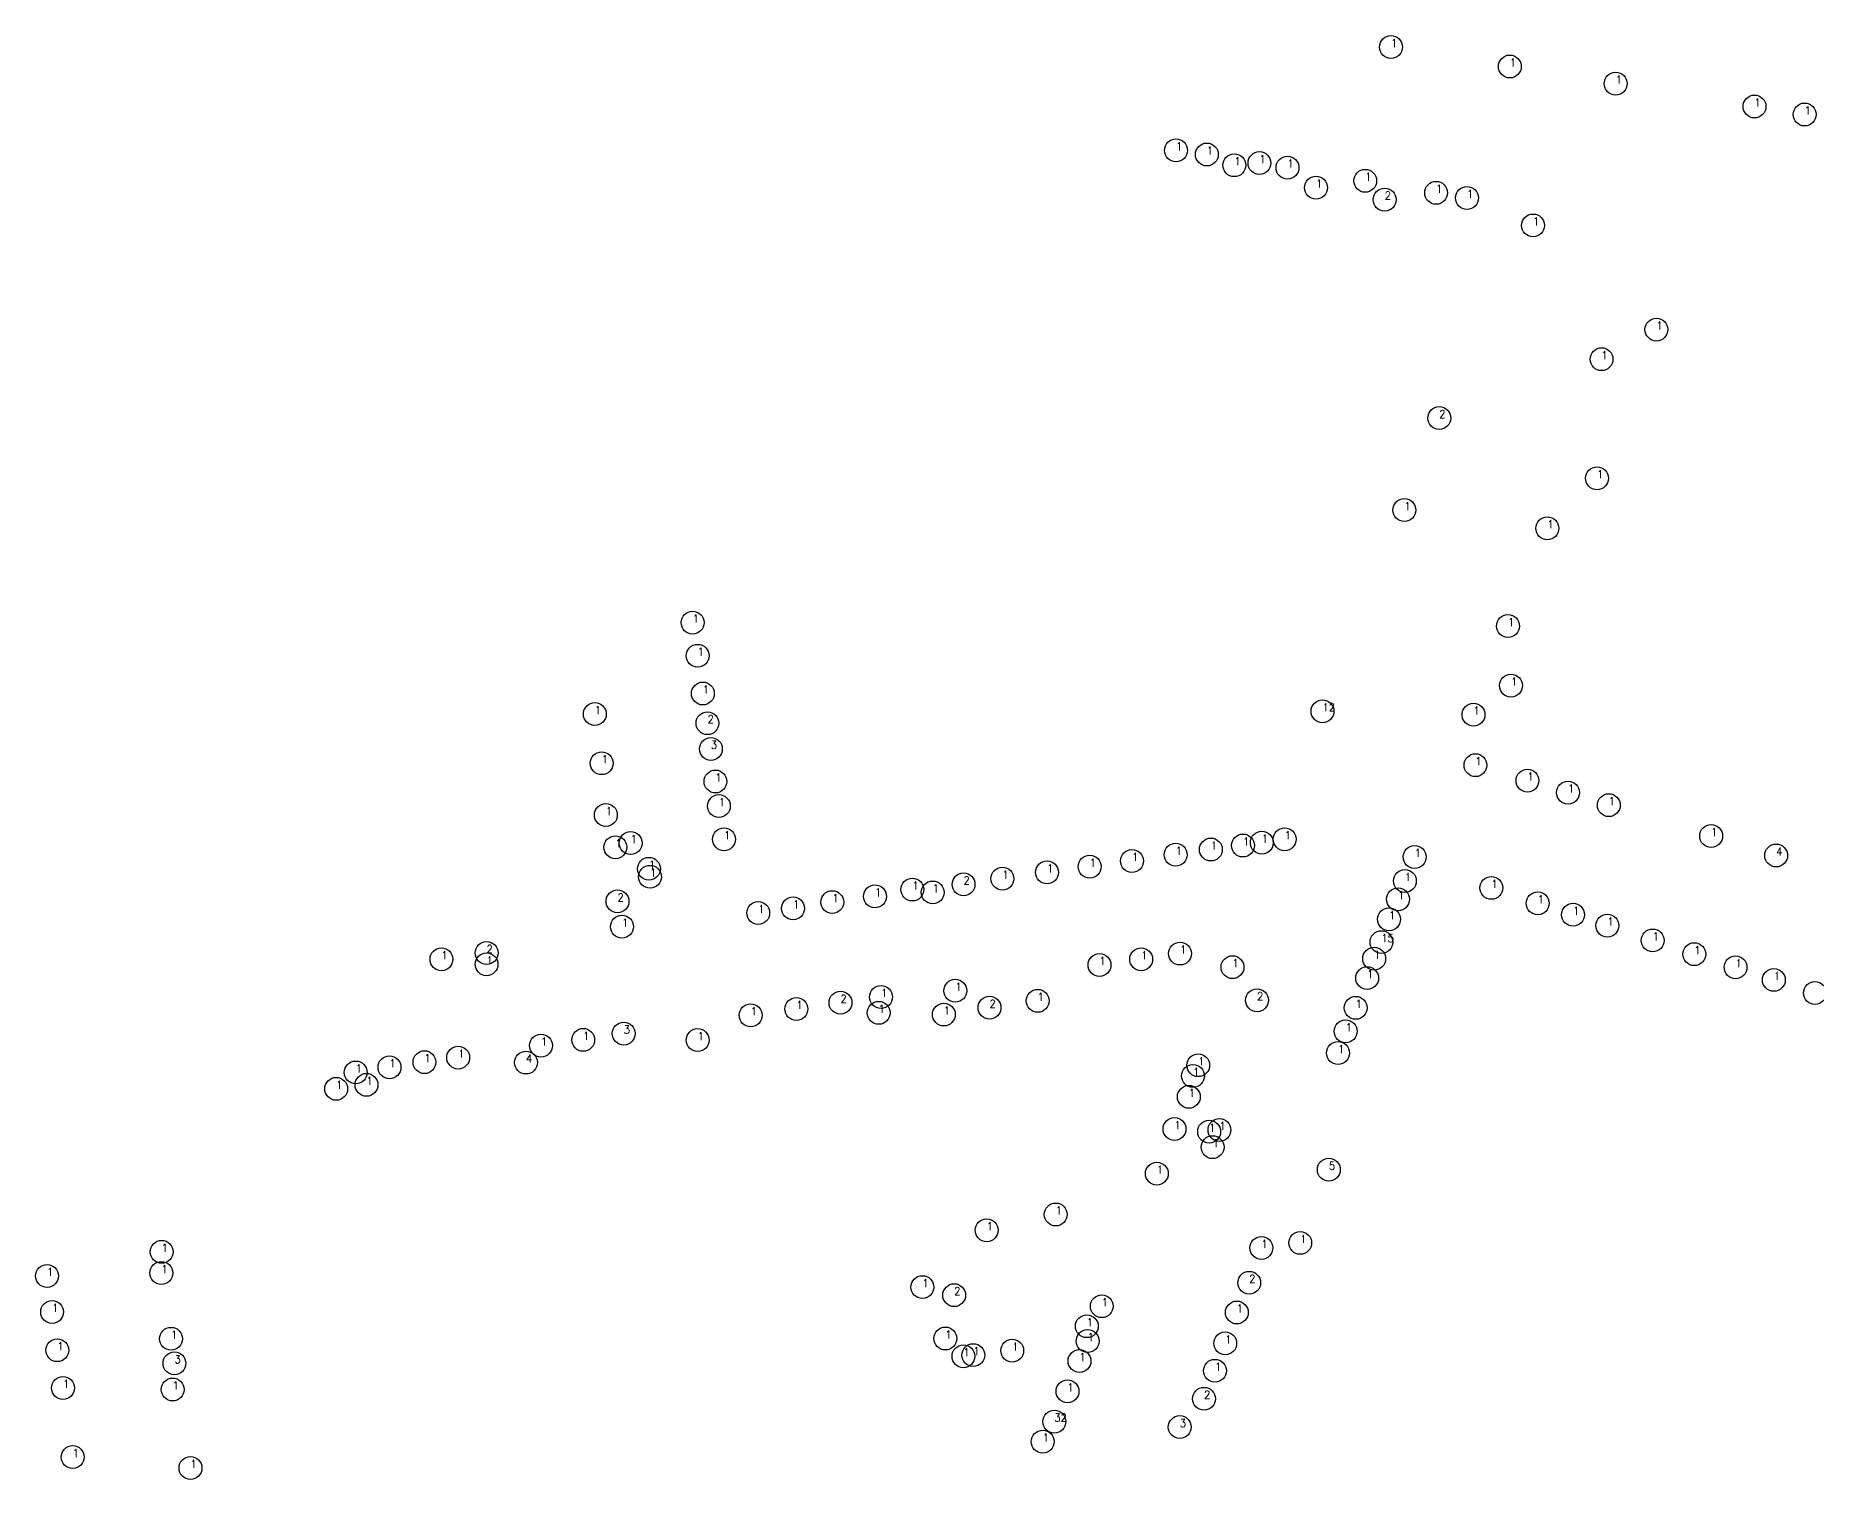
# Model space of a CAD drawing. Header units: millimetres. Extents: x -46.52909 to -46.51937, y -23.53138 to -23.5223.
# Drawn here: x -46.527594 to -46.524479, y -23.524825 to -23.522299 of the extents above; entities that cross this region are included whole.
import ezdxf

# ---------------------------------------------------------------- set-up
doc = ezdxf.new("R2010")
doc.units = ezdxf.units.MM
doc.layers.add('TESTE 2', color=5, linetype='CONTINUOUS')
doc.styles.get("Standard").update_dxf_attribs({"font": 'standard'})

msp = doc.modelspace()

# ---------------------------------------------------------------- linework, layer by layer
at = {"layer": 'TESTE 2'}
for centre in [(-46.525223, -23.5223193), (-46.525015, -23.5223533), (-46.52483, -23.5223833), (-46.524587, -23.5224233), (-46.5244994, -23.5224373), (-46.525599, -23.5225), (-46.525545, -23.5225073), (-46.525497, -23.522526), (-46.525453, -23.5225223), (-46.525404, -23.5225303), (-46.5253541, -23.5225653), (-46.525268, -23.5225533), (-46.5252339, -23.5225862), (-46.525144, -23.5225743), (-46.52509, -23.5225833), (-46.5249744, -23.5226314), (-46.5247586, -23.5228136), (-46.5248546, -23.5228654), (-46.5251385, -23.5229684), (-46.5248626, -23.5230737), (-46.5251995, -23.5231294), (-46.5249495, -23.5231613), (-46.5264446, -23.5233263), (-46.5250183, -23.5233323), (-46.5264356, -23.5233843), (-46.5250131, -23.5234365), (-46.5264266, -23.5234503), (-46.5266156, -23.5234863), (-46.5264186, -23.5235023), (-46.5253427, -23.5234814), (-46.5250786, -23.5234873), (-46.5264126, -23.5235473), (-46.5266036, -23.5235723), (-46.5250752, -23.5235757), (-46.5264046, -23.5236043), (-46.5249842, -23.5236027), (-46.5249132, -23.5236237), (-46.5265963, -23.5236629), (-46.5263986, -23.5236473), (-46.5248419, -23.5236457), (-46.5265796, -23.5237193), (-46.526553, -23.523712), (-46.5263896, -23.5237053), (-46.525538, -23.5237233), (-46.5254819, -23.5237163), (-46.5254489, -23.5237113), (-46.5254089, -23.5237053), (-46.5246629, -23.5236997), (-46.526521, -23.523757), (-46.5257499, -23.5237533), (-46.525676, -23.5237433), (-46.5255996, -23.5237323), (-46.5251816, -23.5237363), (-46.5245492, -23.5237337), (-46.526519, -23.523771), (-46.5259706, -23.5237843), (-46.5259026, -23.5237743), (-46.5258246, -23.5237633), (-46.5251986, -23.5237783), (-46.5265759, -23.523814), (-46.5262003, -23.5238153), (-46.5261256, -23.5238053), (-46.5260602, -23.5237933), (-46.5260245, -23.5237984), (-46.5252106, -23.5238103), (-46.5250474, -23.5237904), (-46.5249662, -23.5238174), (-46.5263298, -23.5238343), (-46.5262688, -23.5238263), (-46.5252263, -23.5238453), (-46.5249044, -23.5238374), (-46.5265682, -23.5238583), (-46.5248444, -23.5238564), (-46.5268049, -23.5239043), (-46.5255919, -23.5239053), (-46.5252396, -23.5238853), (-46.5247652, -23.5238824), (-46.5246924, -23.5239064), (-46.5268839, -23.5239153), (-46.526805, -23.523924), (-46.5257328, -23.5239253), (-46.5256599, -23.5239153), (-46.5255002, -23.5239291), (-46.5252523, -23.5239143), (-46.5246202, -23.5239294), (-46.5259851, -23.5239704), (-46.5252646, -23.5239483), (-46.5245532, -23.5239514), (-46.5244814, -23.5239744), (-46.526263, -23.5240023), (-46.5261859, -23.5239913), (-46.526115, -23.5239813), (-46.5259252, -23.524), (-46.5258409, -23.523988), (-46.5254572, -23.523987), (-46.5252846, -23.5240003), (-46.526343, -23.5240133), (-46.526119, -23.524009), (-46.5260051, -23.524012), (-46.5267098, -23.5240663), (-46.5266359, -23.5240563), (-46.526565, -23.5240453), (-46.5264358, -23.5240567), (-46.5253023, -23.5240413), (-46.5269136, -23.5240953), (-46.5268546, -23.5240873), (-46.526736, -23.524096), (-46.5253156, -23.5240793), (-46.5270338, -23.5241133), (-46.5269748, -23.5241043), (-46.5255693, -23.5241193), (-46.5255601, -23.5241007), (-46.527068, -23.524142), (-46.527015, -23.524135), (-46.5255765, -23.524156), (-46.5256016, -23.5242123), (-46.525541, -23.524217), (-46.525523, -23.524214), (-46.525535, -23.524244), (-46.5253317, -23.5242835), (-46.5256325, -23.5242903), (-46.5258093, -23.5243618), (-46.5259301, -23.5243894), (-46.5273733, -23.5244272), (-46.5254496, -23.5244203), (-46.5253817, -23.5244115), (-46.5275738, -23.5244693), (-46.5273739, -23.5244643), (-46.5260426, -23.5244889), (-46.525987, -23.524503), (-46.5254709, -23.5244813), (-46.5275649, -23.5245323), (-46.5257288, -23.5245223), (-46.5254926, -23.5245333), (-46.525755, -23.5245573), (-46.5273569, -23.5245793), (-46.5260025, -23.5245788), (-46.5257536, -23.5245833), (-46.5255129, -23.5245873), (-46.5275559, -23.5245993), (-46.5273509, -23.5246223), (-46.5259708, -23.5246099), (-46.5259536, -23.5246079), (-46.5258855, -23.5246), (-46.5257678, -23.5246183), (-46.5255309, -23.5246353), (-46.5275459, -23.5246653), (-46.527354, -23.524668), (-46.5257888, -23.5246713), (-46.5255499, -23.5246843), (-46.5258118, -23.5247243), (-46.5255924, -23.5247338), (-46.5258321, -23.5247593), (-46.5275289, -23.5247863), (-46.5273229, -23.5248053)]:
    msp.add_circle(centre, 0.00002, dxfattribs=at)

# ---------------------------------------------------------------- texts
for s, p in [('1', (-46.525223, -23.5223193)), ('1', (-46.525015, -23.5223533)), ('1', (-46.52483, -23.5223833)), ('1', (-46.524587, -23.5224233)), ('1', (-46.5244994, -23.5224373)), ('1', (-46.525599, -23.5225)), ('1', (-46.525545, -23.5225073)), ('1', (-46.525497, -23.522526)), ('1', (-46.525453, -23.5225223)), ('1', (-46.525404, -23.5225303)), ('1', (-46.5253541, -23.5225653)), ('1', (-46.525268, -23.5225533)), ('2', (-46.5252339, -23.5225862)), ('1', (-46.525144, -23.5225743)), ('1', (-46.52509, -23.5225833)), ('1', (-46.5249744, -23.5226314)), ('1', (-46.5247586, -23.5228136)), ('1', (-46.5248546, -23.5228654)), ('2', (-46.5251385, -23.5229684)), ('1', (-46.5248626, -23.5230737)), ('1', (-46.5251995, -23.5231294)), ('1', (-46.5249495, -23.5231613)), ('1', (-46.5264446, -23.5233263)), ('1', (-46.5250183, -23.5233323)), ('1', (-46.5264356, -23.5233843)), ('1', (-46.5250131, -23.5234365)), ('1', (-46.5264266, -23.5234503)), ('1', (-46.5266156, -23.5234863)), ('12', (-46.5253427, -23.5234814)), ('1', (-46.5250786, -23.5234873)), ('2', (-46.5264186, -23.5235023)), ('3', (-46.5264126, -23.5235473)), ('1', (-46.5266036, -23.5235723)), ('1', (-46.5250752, -23.5235757)), ('1', (-46.5264046, -23.5236043)), ('1', (-46.5249842, -23.5236027)), ('1', (-46.5249132, -23.5236237)), ('1', (-46.5263986, -23.5236473)), ('1', (-46.5248419, -23.5236457)), ('1', (-46.5265963, -23.5236629)), ('1', (-46.5265796, -23.5237193)), ('1', (-46.526553, -23.523712)), ('1', (-46.5263896, -23.5237053)), ('1', (-46.5254819, -23.5237163)), ('1', (-46.5254489, -23.5237113)), ('1', (-46.5254089, -23.5237053)), ('1', (-46.5246629, -23.5236997)), ('1', (-46.525676, -23.5237433)), ('1', (-46.5255996, -23.5237323)), ('1', (-46.525538, -23.5237233)), ('1', (-46.5251816, -23.5237363)), ('4', (-46.5245492, -23.5237337)), ('1', (-46.526521, -23.523757)), ('1', (-46.526519, -23.523771)), ('1', (-46.5259026, -23.5237743)), ('1', (-46.5258246, -23.5237633)), ('1', (-46.5257499, -23.5237533)), ('1', (-46.5251986, -23.5237783)), ('1', (-46.5261256, -23.5238053)), ('1', (-46.5260602, -23.5237933)), ('1', (-46.5260245, -23.5237984)), ('2', (-46.5259706, -23.5237843)), ('1', (-46.5252106, -23.5238103)), ('1', (-46.5250474, -23.5237904)), ('2', (-46.5265759, -23.523814)), ('1', (-46.5263298, -23.5238343)), ('1', (-46.5262688, -23.5238263)), ('1', (-46.5262003, -23.5238153)), ('1', (-46.5249662, -23.5238174)), ('1', (-46.5249044, -23.5238374)), ('1', (-46.5265682, -23.5238583)), ('1', (-46.5252263, -23.5238453)), ('1', (-46.5248444, -23.5238564)), ('2', (-46.5268049, -23.5239043)), ('1', (-46.5255919, -23.5239053)), ('15', (-46.5252396, -23.5238853)), ('1', (-46.5247652, -23.5238824)), ('1', (-46.5246924, -23.5239064)), ('1', (-46.5268839, -23.5239153)), ('1', (-46.526805, -23.523924)), ('1', (-46.5257328, -23.5239253)), ('1', (-46.5256599, -23.5239153)), ('1', (-46.5255002, -23.5239291)), ('1', (-46.5252523, -23.5239143)), ('1', (-46.5246202, -23.5239294)), ('1', (-46.5252646, -23.5239483)), ('1', (-46.5245532, -23.5239514)), ('2', (-46.5261859, -23.5239913)), ('1', (-46.526115, -23.5239813)), ('1', (-46.5259851, -23.5239704)), ('2', (-46.5259252, -23.524)), ('1', (-46.5258409, -23.523988)), ('2', (-46.5254572, -23.523987)), ('1', (-46.5252846, -23.5240003)), ('1', (-46.526343, -23.5240133)), ('1', (-46.526263, -23.5240023)), ('1', (-46.526119, -23.524009)), ('1', (-46.5260051, -23.524012)), ('1', (-46.5266359, -23.5240563)), ('3', (-46.526565, -23.5240453)), ('1', (-46.5264358, -23.5240567)), ('1', (-46.5253023, -23.5240413)), ('1', (-46.5268546, -23.5240873)), ('1', (-46.5267098, -23.5240663)), ('1', (-46.5253156, -23.5240793)), ('1', (-46.5270338, -23.5241133)), ('1', (-46.5269748, -23.5241043)), ('1', (-46.5269136, -23.5240953)), ('4', (-46.526736, -23.524096)), ('1', (-46.5255693, -23.5241193)), ('1', (-46.5255601, -23.5241007)), ('1', (-46.527068, -23.524142)), ('1', (-46.527015, -23.524135)), ('1', (-46.5255765, -23.524156)), ('1', (-46.5256016, -23.5242123)), ('1', (-46.525541, -23.524217)), ('1', (-46.525523, -23.524214)), ('1', (-46.525535, -23.524244)), ('1', (-46.5256325, -23.5242903)), ('5', (-46.5253317, -23.5242835)), ('1', (-46.5258093, -23.5243618)), ('1', (-46.5259301, -23.5243894)), ('1', (-46.5273733, -23.5244272)), ('1', (-46.5254496, -23.5244203)), ('1', (-46.5253817, -23.5244115)), ('1', (-46.5273739, -23.5244643)), ('1', (-46.5275738, -23.5244693)), ('1', (-46.5260426, -23.5244889)), ('2', (-46.5254709, -23.5244813)), ('2', (-46.525987, -23.524503)), ('1', (-46.5257288, -23.5245223)), ('1', (-46.5275649, -23.5245323)), ('1', (-46.525755, -23.5245573)), ('1', (-46.5254926, -23.5245333)), ('1', (-46.5273569, -23.5245793)), ('1', (-46.5260025, -23.5245788)), ('1', (-46.5257536, -23.5245833)), ('1', (-46.5255129, -23.5245873)), ('1', (-46.5275559, -23.5245993)), ('3', (-46.5273509, -23.5246223)), ('1', (-46.5259708, -23.5246099)), ('1', (-46.5259536, -23.5246079)), ('1', (-46.5258855, -23.5246)), ('1', (-46.5257678, -23.5246183)), ('1', (-46.5255309, -23.5246353)), ('1', (-46.5275459, -23.5246653)), ('1', (-46.527354, -23.524668)), ('1', (-46.5257888, -23.5246713)), ('2', (-46.5255499, -23.5246843)), ('32', (-46.5258118, -23.5247243)), ('3', (-46.5255924, -23.5247338)), ('1', (-46.5258321, -23.5247593)), ('1', (-46.5275289, -23.5247863)), ('1', (-46.5273229, -23.5248053))]:
    msp.add_text(s, height=0.000014, dxfattribs=at).set_placement(p)

doc.saveas('drawing.dxf')
